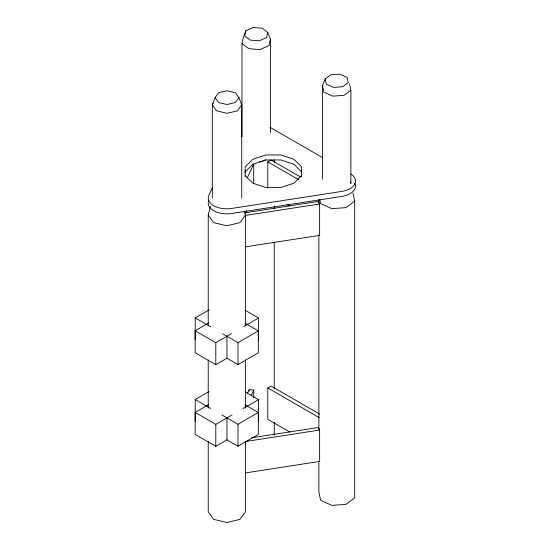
<?xml version="1.0" encoding="UTF-8"?>
<svg xmlns="http://www.w3.org/2000/svg" width="550" height="550" viewBox="0 0 550 550"><rect width="100%" height="100%" fill="white"/><g stroke="black" fill="none" stroke-linecap="round" stroke-linejoin="round"><path stroke-width="0.82" d="M245.149 176.653L245.149 166.87L252.704 159.314L265.794 154.956L280.906 154.956L293.996 159.314L301.551 166.87L301.551 176.653M241.979 136.826L241.979 43.526L243.451 37.07L245.877 30.711L253.117 27.5L262.171 28.188L267.733 32.367L270.435 39.126L270.435 132.426M245.877 30.711L244.681 35.936L250.243 40.116L259.298 40.803L266.537 37.599L267.733 32.367M270.435 39.126L268.964 45.574L260.019 49.541L248.841 48.689L241.979 43.526M208.23 325.689L208.23 215.064L210.354 206.181M241.739 198.11L241.739 104.802L238.941 97.632L235.448 92.764L227.012 90.743L218.577 92.764L215.077 97.632L212.279 104.802L212.279 198.11M322.499 178.984L322.499 85.683L325.194 78.939L330.811 74.786L339.873 74.14L347.071 77.378L348.191 82.61L342.581 86.769L333.513 87.416L326.315 84.171L325.194 78.939M212.472 187.591L208.876 195.346A18.542 10.704 0 0 0 231.584 208.457L341.756 191.414A18.542 10.704 0 0 0 350.873 173.999M244.998 172.562L245.706 171.036M247.321 177.849L253.722 164.065L253.722 183.583M245.548 213.077L246.613 210.781M247.486 393.271L249.26 389.441L253.722 390.129L253.722 397.767M251.233 395.491L253.722 390.129M213.242 103.469L212.279 104.802L216.597 110.818L227.012 113.307L237.428 110.818L241.739 104.802M238.941 97.632L235.448 102.499L227.012 104.521L218.577 102.499L215.077 97.632M244.509 211.028L245.376 215.064L239.938 222.647L226.806 225.789L213.668 222.647L208.23 215.064M245.149 171.896L252.704 164.34L265.794 159.974L280.906 159.974L293.996 164.34L301.551 171.896M301.551 175.594L293.996 183.15L280.906 187.516L265.794 187.516L252.704 183.15L245.149 175.594M349.504 83.751L350.893 90.214L343.956 95.343L332.771 96.147L323.881 92.146L322.499 85.683M352.956 193.022L354.702 201.169L345.957 207.639L331.849 208.649L320.636 203.603L319.77 199.526M267.795 188.169L267.795 161.865L271.054 159.981L300.451 176.956M195.209 339.893L195.209 317.914L209.014 309.946M245.094 323.228L258.308 330.859L258.308 352.839L237.971 364.581L226.964 358.229L215.799 364.678L195.133 352.743L195.133 330.763L208.478 323.056M195.133 330.763L215.799 342.698L231.323 333.733M243.671 326.604L258.562 318.01L258.562 339.989M222.537 333.692L237.971 342.602L258.308 330.859M195.209 421.527L195.209 399.547L209.014 391.579M245.094 404.862L258.308 412.493L258.308 434.473L237.971 446.215L226.964 439.862L215.799 446.311L195.133 434.376L195.133 412.397L208.478 404.697M289.843 432.059L267.795 419.334L267.795 387.936L271.054 386.052L319.557 414.054M195.133 412.397L215.799 424.332L232.052 414.947M242.949 408.657L258.562 399.644L258.562 421.623M221.801 414.899L237.971 424.236L258.308 412.493M265.629 159.837L261.119 161.838L259.462 161.714M244.152 212.891L318.436 201.396L319.632 203.974L319.632 235.373L245.341 246.861M245.341 215.462L319.632 203.974M251.749 437.786L318.436 427.467L319.632 430.038L319.632 461.436L245.341 472.931M245.341 441.533L319.632 430.038M270.153 127.366L322.692 157.699M267.795 161.865L298.657 179.685M286.901 204.298L289.843 205.989M245.272 310.337L258.562 318.01M195.209 317.914L210.732 326.872M267.795 387.936L319.234 417.636M245.272 391.971L258.562 399.644M195.209 399.547L210.732 408.513M350.543 181.899L350.893 183.514L350.893 90.214M354.702 201.169L354.702 497.881L345.957 504.357L331.849 505.361L320.636 500.314L318.897 492.168L318.897 461.299M318.897 199.739L318.897 203.17M318.897 234.905L318.897 429.571M274.251 159.851L274.251 162.422M274.251 206.161L274.251 208.732M274.251 242.179L274.251 388.822M274.251 422.263L274.251 435.126M249.26 389.441L249.26 391.139M245.376 215.064L245.376 325.689M245.376 359.989L245.376 408.011M245.376 441.457L245.376 511.775L239.938 519.358L226.806 522.5L213.668 519.358L208.23 511.775L208.23 441.457M237.971 342.602L237.971 364.581M237.971 424.236L237.971 446.215M226.964 336.249L226.964 358.229M226.964 417.883L226.964 439.862M215.799 342.698L215.799 364.678M215.799 424.332L215.799 446.311M208.23 359.989L208.23 408.011M208.876 200.372A18.542 10.704 0 0 0 231.584 213.482L341.756 196.439A18.542 10.704 0 0 0 354.867 183.329"/></g></svg>
